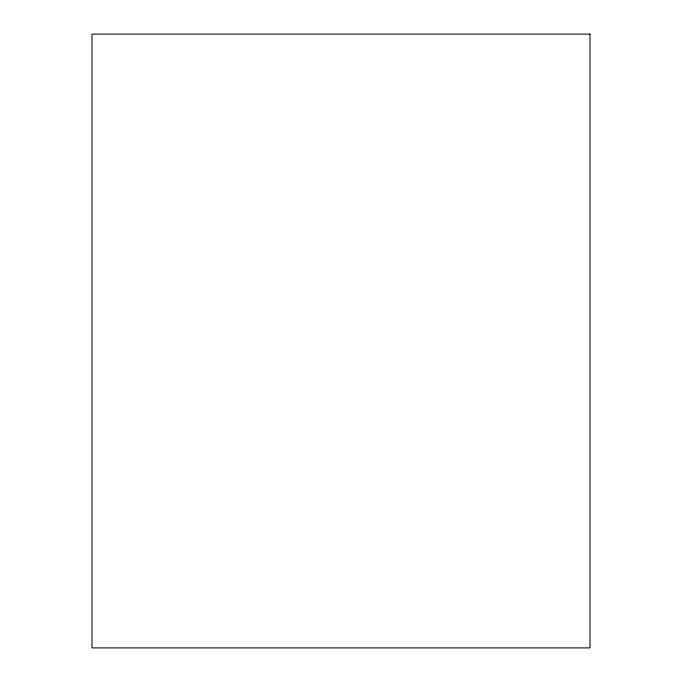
<?xml version="1.0" encoding="UTF-8"?>
<svg xmlns="http://www.w3.org/2000/svg" width="682" height="682" viewBox="0 0 682 682"><rect width="100%" height="100%" fill="white"/><g stroke="black" fill="none" stroke-linecap="round" stroke-linejoin="round"><path stroke-width="1.02" d="M589.998 34.1L92.002 34.1L92.002 647.9L589.998 647.9L589.998 34.1"/></g></svg>
